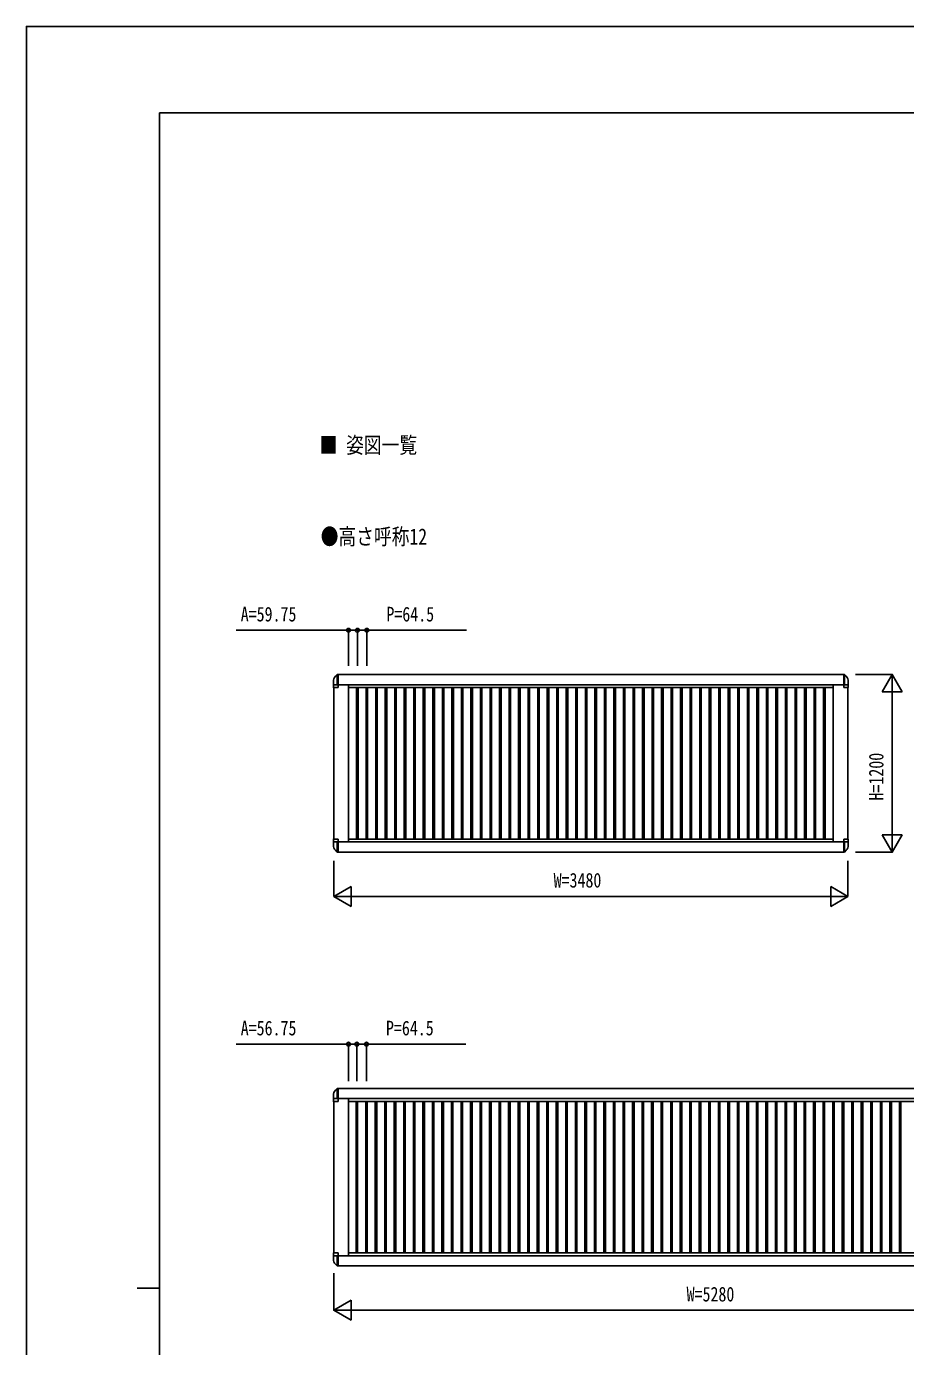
# Model space of a CAD drawing. Units: millimetres, scale not verified. Extents: x -12615 to 12615, y -8910 to 8910.
# Drawn here: x -12615 to -6665, y -21 to 8910 of the extents above; entities that cross this region are included whole.
import ezdxf
from ezdxf.enums import TextEntityAlignment as Align

# ---------------------------------------------------------------- set-up
doc = ezdxf.new("R2010")
doc.units = ezdxf.units.MM
doc.header["$LTSCALE"] = 30
for name, color, linetype in [('0-1_USER1', 3, 'Continuous'), ('0-2_YKK_A1', 4, 'Continuous'), ('0-3_YKK_D', 6, 'Continuous'), ('0-4_YKK_ZWAK', 7, 'Continuous')]:
    doc.layers.add(name, color=color, linetype=linetype)
doc.styles.add('ＭＳ ゴシック', font='')
doc.styles.get('ＭＳ ゴシック').set_extended_font_data('MS Gothic')

msp = doc.modelspace()

# ---------------------------------------------------------------- linework, layer by layer
at = {"layer": '0-2_YKK_A1'}
for p, q in [((-10537.44, 4478.09), (-10537.44, 4438)), ((-10510.94, 4525.3), (-10522.8, 4513.44)), ((-10505.94, 4525.3), (-10510.94, 4525.3)), ((-10510.94, 4525.3), (-10510.94, 4457)), ((-10505.94, 4437), (-10505.94, 4525.3)), ((-7078.64, 4525), (-10505.94, 4525)), ((-7083.94, 4525.3), (-7078.94, 4525.3)), ((-7083.94, 4437), (-7083.94, 4525.3)), ((-7078.94, 4525.3), (-7078.94, 4457)), ((-7078.94, 4525.3), (-7067.09, 4513.44)), ((-7052.44, 4478.09), (-7052.44, 4438)), ((-10536.44, 4437), (-10505.94, 4437)), ((-10535.44, 4457), (-10505.94, 4457)), ((-10534.94, 4437), (-10534.94, 3413)), ((-7052.44, 4457), (-10524.94, 4457)), ((-10434.94, 4457), (-10434.94, 3395)), ((-10434.94, 4437), (-7154.94, 4437)), ((-10380.19, 4437), (-10380.19, 3413)), ((-10370.19, 4437), (-10370.19, 3413)), ((-10315.69, 4437), (-10315.69, 3413)), ((-10305.69, 4437), (-10305.69, 3413)), ((-10251.19, 4437), (-10251.19, 3413)), ((-10241.19, 4437), (-10241.19, 3413)), ((-10186.69, 4437), (-10186.69, 3413)), ((-10176.69, 4437), (-10176.69, 3413)), ((-10122.19, 4437), (-10122.19, 3413)), ((-10112.19, 4437), (-10112.19, 3413)), ((-10057.69, 4437), (-10057.69, 3413)), ((-10047.69, 4437), (-10047.69, 3413)), ((-9993.19, 4437), (-9993.19, 3413)), ((-9983.19, 4437), (-9983.19, 3413)), ((-9928.69, 4437), (-9928.69, 3413)), ((-9918.69, 4437), (-9918.69, 3413)), ((-9864.19, 4437), (-9864.19, 3413)), ((-9854.19, 4437), (-9854.19, 3413)), ((-9799.69, 4437), (-9799.69, 3413)), ((-9789.69, 4437), (-9789.69, 3413)), ((-9735.19, 4437), (-9735.19, 3413)), ((-9725.19, 4437), (-9725.19, 3413)), ((-9670.69, 4437), (-9670.69, 3413)), ((-9660.69, 4437), (-9660.69, 3413)), ((-9606.19, 4437), (-9606.19, 3413)), ((-9596.19, 4437), (-9596.19, 3413)), ((-9541.69, 4437), (-9541.69, 3413)), ((-9531.69, 4437), (-9531.69, 3413)), ((-9477.19, 4437), (-9477.19, 3413)), ((-9467.19, 4437), (-9467.19, 3413)), ((-9412.69, 4437), (-9412.69, 3413)), ((-9402.69, 4437), (-9402.69, 3413)), ((-9348.19, 4437), (-9348.19, 3413)), ((-9338.19, 4437), (-9338.19, 3413)), ((-9283.69, 4437), (-9283.69, 3413)), ((-9273.69, 4437), (-9273.69, 3413)), ((-9219.19, 4437), (-9219.19, 3413)), ((-9209.19, 4437), (-9209.19, 3413)), ((-9154.69, 4437), (-9154.69, 3413)), ((-9144.69, 4437), (-9144.69, 3413)), ((-9090.19, 4437), (-9090.19, 3413)), ((-9080.19, 4437), (-9080.19, 3413)), ((-9025.69, 4437), (-9025.69, 3413)), ((-9015.69, 4437), (-9015.69, 3413)), ((-8961.19, 4437), (-8961.19, 3413)), ((-8951.19, 4437), (-8951.19, 3413)), ((-8896.69, 4437), (-8896.69, 3413)), ((-8886.69, 4437), (-8886.69, 3413)), ((-8832.19, 4437), (-8832.19, 3413)), ((-8822.19, 4437), (-8822.19, 3413)), ((-8767.69, 4437), (-8767.69, 3413)), ((-8757.69, 4437), (-8757.69, 3413)), ((-8703.19, 4437), (-8703.19, 3413)), ((-8693.19, 4437), (-8693.19, 3413)), ((-8638.69, 4437), (-8638.69, 3413)), ((-8628.69, 4437), (-8628.69, 3413)), ((-8574.19, 4437), (-8574.19, 3413)), ((-8564.19, 4437), (-8564.19, 3413)), ((-8509.69, 4437), (-8509.69, 3413)), ((-8499.69, 4437), (-8499.69, 3413)), ((-8445.19, 4437), (-8445.19, 3413)), ((-8435.19, 4437), (-8435.19, 3413)), ((-8380.69, 4437), (-8380.69, 3413)), ((-8370.69, 4437), (-8370.69, 3413)), ((-8316.19, 4437), (-8316.19, 3413)), ((-8306.19, 4437), (-8306.19, 3413)), ((-8251.69, 4437), (-8251.69, 3413)), ((-8241.69, 4437), (-8241.69, 3413)), ((-8187.19, 4437), (-8187.19, 3413)), ((-8177.19, 4437), (-8177.19, 3413)), ((-8122.69, 4437), (-8122.69, 3413)), ((-8112.69, 4437), (-8112.69, 3413)), ((-8058.19, 4437), (-8058.19, 3413)), ((-8048.19, 4437), (-8048.19, 3413)), ((-7993.69, 4437), (-7993.69, 3413)), ((-7983.69, 4437), (-7983.69, 3413)), ((-7929.19, 4437), (-7929.19, 3413)), ((-7919.19, 4437), (-7919.19, 3413)), ((-7864.69, 4437), (-7864.69, 3413)), ((-7854.69, 4437), (-7854.69, 3413)), ((-7800.19, 4437), (-7800.19, 3413)), ((-7790.19, 4437), (-7790.19, 3413)), ((-7735.69, 4437), (-7735.69, 3413)), ((-7725.69, 4437), (-7725.69, 3413)), ((-7671.19, 4437), (-7671.19, 3413)), ((-7661.19, 4437), (-7661.19, 3413)), ((-7606.69, 4437), (-7606.69, 3413)), ((-7596.69, 4437), (-7596.69, 3413)), ((-7542.19, 4437), (-7542.19, 3413)), ((-7532.19, 4437), (-7532.19, 3413)), ((-7477.69, 4437), (-7477.69, 3413)), ((-7467.69, 4437), (-7467.69, 3413)), ((-7413.19, 4437), (-7413.19, 3413)), ((-7403.19, 4437), (-7403.19, 3413)), ((-7348.69, 4437), (-7348.69, 3413)), ((-7338.69, 4437), (-7338.69, 3413)), ((-7284.19, 4437), (-7284.19, 3413)), ((-7274.19, 4437), (-7274.19, 3413)), ((-7219.69, 4437), (-7219.69, 3413)), ((-7209.69, 4437), (-7209.69, 3413)), ((-7154.94, 4457), (-7154.94, 3395)), ((-7054.44, 4457), (-7083.94, 4457)), ((-7083.94, 4437), (-7053.44, 4437)), ((-7053.44, 4437), (-7083.94, 4437)), ((-7054.94, 4437), (-7054.94, 3413)), ((-10537.44, 3371.91), (-10537.44, 3412)), ((-10536.44, 3413), (-10505.94, 3413)), ((-10505.94, 3413), (-10505.94, 3324.7)), ((-10434.94, 3413), (-7154.94, 3413)), ((-7083.94, 3413), (-7053.44, 3413)), ((-7053.44, 3413), (-7083.94, 3413)), ((-7083.94, 3413), (-7083.94, 3324.7)), ((-7052.44, 3371.91), (-7052.44, 3412)), ((-10535.44, 3393), (-10505.94, 3393)), ((-7052.44, 3393), (-10524.94, 3393)), ((-10510.94, 3324.7), (-10522.8, 3336.56)), ((-10510.94, 3324.7), (-10510.94, 3393)), ((-10505.94, 3324.7), (-10510.94, 3324.7)), ((-7078.64, 3325), (-10505.94, 3325)), ((-7054.44, 3393), (-7083.94, 3393)), ((-7083.94, 3324.7), (-7078.94, 3324.7)), ((-7078.94, 3324.7), (-7078.94, 3393)), ((-7078.94, 3324.7), (-7067.09, 3336.56)), ((-10510.94, 1725.3), (-10522.8, 1713.44)), ((-10505.94, 1725.3), (-10510.94, 1725.3)), ((-10510.94, 1725.3), (-10510.94, 1657)), ((-10505.94, 1637), (-10505.94, 1725.3)), ((-5283.94, 1725), (-10505.94, 1725)), ((-10537.44, 1678.09), (-10537.44, 1638)), ((-10536.44, 1637), (-10505.94, 1637)), ((-10535.44, 1657), (-10505.94, 1657)), ((-10534.94, 1637), (-10534.94, 613)), ((-5264.94, 1657), (-10524.94, 1657)), ((-10434.94, 1657), (-10434.94, 593)), ((-10434.94, 1637), (-5354.94, 1637)), ((-10383.19, 1637), (-10383.19, 613)), ((-10373.19, 1637), (-10373.19, 613)), ((-10318.69, 1637), (-10318.69, 613)), ((-10308.69, 1637), (-10308.69, 613)), ((-10254.19, 1637), (-10254.19, 613)), ((-10244.19, 1637), (-10244.19, 613)), ((-10189.69, 1637), (-10189.69, 613)), ((-10179.69, 1637), (-10179.69, 613)), ((-10125.19, 1637), (-10125.19, 613)), ((-10115.19, 1637), (-10115.19, 613)), ((-10060.69, 1637), (-10060.69, 613)), ((-10050.69, 1637), (-10050.69, 613)), ((-9996.19, 1637), (-9996.19, 613)), ((-9986.19, 1637), (-9986.19, 613)), ((-9931.69, 1637), (-9931.69, 613)), ((-9921.69, 1637), (-9921.69, 613)), ((-9867.19, 1637), (-9867.19, 613)), ((-9857.19, 1637), (-9857.19, 613)), ((-9802.69, 1637), (-9802.69, 613)), ((-9792.69, 1637), (-9792.69, 613)), ((-9738.19, 1637), (-9738.19, 613)), ((-9728.19, 1637), (-9728.19, 613)), ((-9673.69, 1637), (-9673.69, 613)), ((-9663.69, 1637), (-9663.69, 613)), ((-9609.19, 1637), (-9609.19, 613)), ((-9599.19, 1637), (-9599.19, 613)), ((-9544.69, 1637), (-9544.69, 613)), ((-9534.69, 1637), (-9534.69, 613)), ((-9480.19, 1637), (-9480.19, 613)), ((-9470.19, 1637), (-9470.19, 613)), ((-9415.69, 1637), (-9415.69, 613)), ((-9405.69, 1637), (-9405.69, 613)), ((-9351.19, 1637), (-9351.19, 613)), ((-9341.19, 1637), (-9341.19, 613)), ((-9286.69, 1637), (-9286.69, 613)), ((-9276.69, 1637), (-9276.69, 613)), ((-9222.19, 1637), (-9222.19, 613)), ((-9212.19, 1637), (-9212.19, 613)), ((-9157.69, 1637), (-9157.69, 613)), ((-9147.69, 1637), (-9147.69, 613)), ((-9093.19, 1637), (-9093.19, 613)), ((-9083.19, 1637), (-9083.19, 613)), ((-9028.69, 1637), (-9028.69, 613)), ((-9018.69, 1637), (-9018.69, 613)), ((-8964.19, 1637), (-8964.19, 613)), ((-8954.19, 1637), (-8954.19, 613)), ((-8899.69, 1637), (-8899.69, 613)), ((-8889.69, 1637), (-8889.69, 613)), ((-8835.19, 1637), (-8835.19, 613)), ((-8825.19, 1637), (-8825.19, 613)), ((-8770.69, 1637), (-8770.69, 613)), ((-8760.69, 1637), (-8760.69, 613)), ((-8706.19, 1637), (-8706.19, 613)), ((-8696.19, 1637), (-8696.19, 613)), ((-8641.69, 1637), (-8641.69, 613)), ((-8631.69, 1637), (-8631.69, 613)), ((-8577.19, 1637), (-8577.19, 613)), ((-8567.19, 1637), (-8567.19, 613)), ((-8512.69, 1637), (-8512.69, 613)), ((-8502.69, 1637), (-8502.69, 613)), ((-8448.19, 1637), (-8448.19, 613)), ((-8438.19, 1637), (-8438.19, 613)), ((-8383.69, 1637), (-8383.69, 613)), ((-8373.69, 1637), (-8373.69, 613)), ((-8319.19, 1637), (-8319.19, 613)), ((-8309.19, 1637), (-8309.19, 613)), ((-8254.69, 1637), (-8254.69, 613)), ((-8244.69, 1637), (-8244.69, 613)), ((-8190.19, 1637), (-8190.19, 613)), ((-8180.19, 1637), (-8180.19, 613)), ((-8125.69, 1637), (-8125.69, 613)), ((-8115.69, 1637), (-8115.69, 613)), ((-8061.19, 1637), (-8061.19, 613)), ((-8051.19, 1637), (-8051.19, 613)), ((-7996.69, 1637), (-7996.69, 613)), ((-7986.69, 1637), (-7986.69, 613)), ((-7932.19, 1637), (-7932.19, 613)), ((-7922.19, 1637), (-7922.19, 613)), ((-7867.69, 1637), (-7867.69, 613)), ((-7857.69, 1637), (-7857.69, 613)), ((-7803.19, 1637), (-7803.19, 613)), ((-7793.19, 1637), (-7793.19, 613)), ((-7738.69, 1637), (-7738.69, 613)), ((-7728.69, 1637), (-7728.69, 613)), ((-7674.19, 1637), (-7674.19, 613)), ((-7664.19, 1637), (-7664.19, 613)), ((-7609.69, 1637), (-7609.69, 613)), ((-7599.69, 1637), (-7599.69, 613)), ((-7545.19, 1637), (-7545.19, 613)), ((-7535.19, 1637), (-7535.19, 613)), ((-7480.69, 1637), (-7480.69, 613)), ((-7470.69, 1637), (-7470.69, 613)), ((-7416.19, 1637), (-7416.19, 613)), ((-7406.19, 1637), (-7406.19, 613)), ((-7351.69, 1637), (-7351.69, 613)), ((-7341.69, 1637), (-7341.69, 613)), ((-7287.19, 1637), (-7287.19, 613)), ((-7277.19, 1637), (-7277.19, 613)), ((-7222.69, 1637), (-7222.69, 613)), ((-7212.69, 1637), (-7212.69, 613)), ((-7158.19, 1637), (-7158.19, 613)), ((-7148.19, 1637), (-7148.19, 613)), ((-7093.69, 1637), (-7093.69, 613)), ((-7083.69, 1637), (-7083.69, 613)), ((-7029.19, 1637), (-7029.19, 613)), ((-7019.19, 1637), (-7019.19, 613)), ((-6964.69, 1637), (-6964.69, 613)), ((-6954.69, 1637), (-6954.69, 613)), ((-6900.19, 1637), (-6900.19, 613)), ((-6890.19, 1637), (-6890.19, 613)), ((-6835.69, 1637), (-6835.69, 613)), ((-6825.69, 1637), (-6825.69, 613)), ((-6771.19, 1637), (-6771.19, 613)), ((-6761.19, 1637), (-6761.19, 613)), ((-6706.69, 1637), (-6706.69, 613)), ((-6696.69, 1637), (-6696.69, 613)), ((-10537.44, 571.91), (-10537.44, 612)), ((-10536.44, 613), (-10505.94, 613)), ((-10535.44, 593), (-10505.94, 593)), ((-5264.94, 593), (-10524.94, 593)), ((-10510.94, 524.7), (-10522.8, 536.56)), ((-10510.94, 524.7), (-10510.94, 593)), ((-10505.94, 613), (-10505.94, 524.7)), ((-10434.94, 613), (-5354.94, 613)), ((-10505.94, 524.7), (-10510.94, 524.7)), ((-5283.94, 525), (-10505.94, 525))]:
    msp.add_line(p, q, dxfattribs=at)
for centre, radius, start, end in [((-10487.44, 4478.09), 50, 135, 180), ((-7102.44, 4478.09), 50, 0, 45), ((-10536.44, 4438), 1, 180, 270), ((-7053.44, 4438), 1, 270, 0), ((-10536.44, 3412), 1, 90, 180), ((-7053.44, 3412), 1, 0, 90), ((-10487.44, 3371.91), 50, 180, 225), ((-7102.44, 3371.91), 50, 315, 0), ((-10487.44, 1678.09), 50, 135, 180), ((-10536.44, 1638), 1, 180, 270), ((-10536.44, 612), 1, 90, 180), ((-10487.44, 571.91), 50, 180, 225)]:
    msp.add_arc(centre, radius, start, end, dxfattribs=at)
at = {"layer": '0-3_YKK_D'}
for p, q in [((-10434.94, 4825), (-11194.54, 4825)), ((-10434.94, 4585), (-10434.94, 4826)), ((-10375.19, 4825), (-10434.94, 4825)), ((-10375.19, 4585), (-10375.19, 4826)), ((-10375.19, 4585), (-10375.19, 4826)), ((-10375.19, 4825), (-10324.19, 4825)), ((-10310.69, 4585), (-10310.69, 4826)), ((-7004.94, 4525), (-6753.94, 4525)), ((-6754.94, 4525), (-6822.44, 4408.09)), ((-6754.94, 4525), (-6687.44, 4408.09)), ((-6754.94, 4525), (-6754.94, 4291.17)), ((-6822.44, 4408.09), (-6687.44, 4408.09)), ((-6754.94, 4390), (-6754.94, 3460)), ((-6754.94, 3325), (-6754.94, 3558.83)), ((-6754.94, 3325), (-6822.44, 3441.91)), ((-6687.44, 3441.91), (-6822.44, 3441.91)), ((-6754.94, 3325), (-6687.44, 3441.91)), ((-7004.94, 3325), (-6753.94, 3325)), ((-10534.94, 3265), (-10534.94, 3024)), ((-7054.94, 3265), (-7054.94, 3024)), ((-10534.94, 3025), (-10418.03, 3092.5)), ((-10418.03, 2957.5), (-10418.03, 3092.5)), ((-7054.94, 3025), (-7171.85, 3092.5)), ((-7171.85, 3092.5), (-7171.85, 2957.5)), ((-10534.94, 3025), (-10418.03, 2957.5)), ((-10534.94, 3025), (-10301.11, 3025)), ((-10399.94, 3025), (-7189.94, 3025)), ((-7054.94, 3025), (-7288.77, 3025)), ((-7054.94, 3025), (-7171.85, 2957.5)), ((-10434.94, 2025), (-11194.54, 2025)), ((-10434.94, 1775), (-10434.94, 2026)), ((-10378.19, 2025), (-10434.94, 2025)), ((-10378.19, 1775), (-10378.19, 2026)), ((-10378.19, 1775), (-10378.19, 2026)), ((-10378.19, 2025), (-10327.19, 2025)), ((-10313.69, 1775), (-10313.69, 2026)), ((-10534.94, 475), (-10534.94, 224)), ((-10534.94, 225), (-10418.03, 292.5)), ((-10418.03, 157.5), (-10418.03, 292.5)), ((-10534.94, 225), (-10418.03, 157.5)), ((-10534.94, 225), (-10301.11, 225)), ((-10399.94, 225), (-5389.94, 225))]:
    msp.add_line(p, q, dxfattribs=at)
for points in [[(-10375.19, 4825), (-10310.69, 4825), (-9637.49, 4825)], [(-10378.19, 2025), (-10313.69, 2025), (-9640.49, 2025)]]:
    msp.add_lwpolyline(points, dxfattribs=at)
for centre in [(-10434.94, 4825), (-10375.19, 4825), (-10375.19, 4825), (-10310.69, 4825), (-10434.94, 2025), (-10378.19, 2025), (-10378.19, 2025), (-10313.69, 2025)]:
    msp.add_circle(centre, 12.75, dxfattribs=at)
at = {"layer": '0-4_YKK_ZWAK'}
for p, q in [((11685.06, 8325), (-11714.94, 8325)), ((-11714.94, -7575), (-11714.94, 8325)), ((-11864.94, 375), (-11714.94, 375))]:
    msp.add_line(p, q, dxfattribs=at)
msp.add_lwpolyline([(-12615, -8910), (12615, -8910), (12615, 8910), (-12615, 8910)], close=True, dxfattribs=at)

# ---------------------------------------------------------------- texts
at = {"layer": '0-1_USER1', "style": 'ＭＳ ゴシック', "width": 0.8}
for s, p in [('■ 姿図一覧', (-10631, 5990)), ('●高さ呼称12', (-10623, 5371))]:
    msp.add_text(s, height=110, dxfattribs=at).set_placement(p, align=Align.BOTTOM_LEFT)
at = {"layer": '0-3_YKK_D', "style": 'ＭＳ ゴシック', "width": 0.8}
for s, p in [('A=59.75', (-11164.54, 4855)), ('P=64.5', (-10178.69, 4855)), ('W=3480', (-9046.94, 3055)), ('A=56.75', (-11164.54, 2055)), ('P=64.5', (-10181.69, 2055)), ('W=5280', (-8146.94, 255))]:
    msp.add_text(s, height=98.97, dxfattribs=at).set_placement(p, align=Align.BOTTOM_LEFT)
msp.add_text('H=1200', height=98.97, rotation=90, dxfattribs=at).set_placement((-6784.94, 3673), align=Align.BOTTOM_LEFT)

doc.saveas('drawing.dxf')
